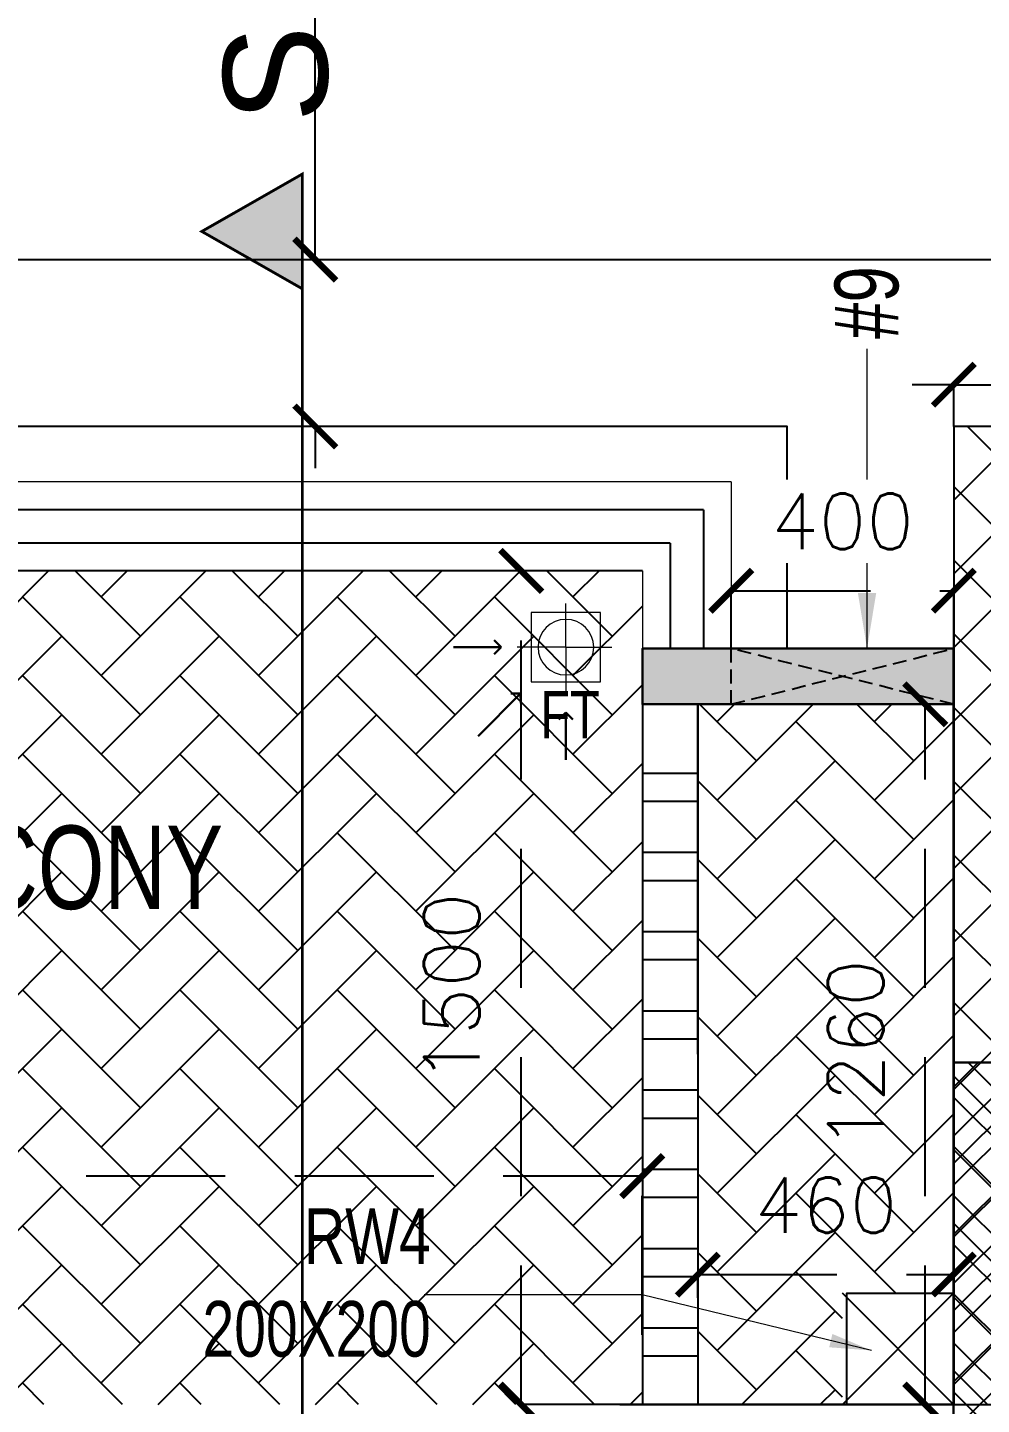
# Model space of a CAD drawing. Header units: millimetres. Extents: x 1124992 to 1258557, y -5767803 to -5695799.
# Drawn here: x 1224247 to 1225962, y -5709914 to -5707436 of the extents above; entities that cross this region are included whole.
import ezdxf

# ---------------------------------------------------------------- set-up
doc = ezdxf.new("R2010")
doc.units = ezdxf.units.MM
doc.header["$LTSCALE"] = 1000
doc.header["$MEASUREMENT"] = 0
for name, pattern in [('$1$AUDIT_D_120904163729-0', [0]), ('$36$HIDDEN', [0.375, 0.25, -0.125]), ('$5$AUDIT_D_120904163729-0', [0]), ('$5$HIDDEN', [0.375, 0.25, -0.125]), ('3BHK-A$0$AUDIT_D_120904163729-0', [0]), ('3BHK-A$0$HIDDEN', [0.375, 0.25, -0.125]), ('AUDIT_D_120904163729-0', [0]), ('T8(T9 IS SIMILAR) - 1st FLOOR ELEVATION$0$AUDIT_D_120904163729-0', [0]), ('T8(T9 IS SIMILAR) - DIMENSION & TEXTING$0$AUDIT_D_120904163729-0', [0]), ('T8(T9 IS SIMILAR) - DIMENSION & TEXTING$0$HIDDEN', [0.375, 0.25, -0.125]), ('T8(T9 IS SIMILAR) - TYPICAL FLOOR ELEVATION$0$AUDIT_D_120904163729-0', [0]), ('T8(T9 IS SIMILAR) - TYPICAL FLOOR ELEVATION$0$HIDDEN', [0.375, 0.25, -0.125]), ('T8_PROFILE SECTIONS$0$HIDDEN', [0.375, 0.25, -0.125]), ('T8_PROFILE SECTIONS$0$PHANTOM2', [1.25, 0.625, -0.125, 0.125, -0.125, 0.125, -0.125])]:
    doc.linetypes.add(name, pattern=pattern)
doc.layers.get('0').update_dxf_attribs({"linetype": 'AUDIT_D_120904163729-0'})
for name, color, linetype in [('$0$A-HATCH -160', 251, '$1$AUDIT_D_120904163729-0'), ('$1$A-DIM', 1, '$5$AUDIT_D_120904163729-0'), ('$21$A-DIMENSIONS', 2, '$36$HIDDEN'), ('3BHK-A$0$$1$CUT-OUT', 49, 'Continuous'), ('3BHK-A$0$A-DECK SUNK 125', 8, 'Continuous'), ('3BHK-A$0$A-Elev Feature-Chajja', 13, 'Continuous'), ('3BHK-A$0$A-HATCH -160', 251, '3BHK-A$0$AUDIT_D_120904163729-0'), ('3BHK-A$0$CUT-OUT', 49, 'Continuous'), ('3BHK-A$0$ELE 1', 1, 'Continuous'), ('A_dim', 1, 'Continuous'), ('T8(T9 IS SIMILAR) - 1st FLOOR ELEVATION$0$A-WALL-FEATURES', 110, 'T8(T9 IS SIMILAR) - 1st FLOOR ELEVATION$0$AUDIT_D_120904163729-0'), ('T8(T9 IS SIMILAR) - DIMENSION & TEXTING$0$A-DIMENSIONS', 2, 'T8(T9 IS SIMILAR) - DIMENSION & TEXTING$0$HIDDEN'), ('T8(T9 IS SIMILAR) - DIMENSION & TEXTING$0$A-RWS NOS.', 1, 'T8(T9 IS SIMILAR) - DIMENSION & TEXTING$0$AUDIT_D_120904163729-0'), ('T8(T9 IS SIMILAR) - TYPICAL FLOOR ELEVATION$0$A-DIM', 1, 'T8(T9 IS SIMILAR) - TYPICAL FLOOR ELEVATION$0$AUDIT_D_120904163729-0'), ('T8(T9 IS SIMILAR) - TYPICAL FLOOR ELEVATION$0$A-WALL HATCH', 252, 'T8(T9 IS SIMILAR) - TYPICAL FLOOR ELEVATION$0$AUDIT_D_120904163729-0'), ('T8(T9 IS SIMILAR) - TYPICAL FLOOR ELEVATION$0$A-WALL-FEATURES', 6, 'T8(T9 IS SIMILAR) - TYPICAL FLOOR ELEVATION$0$AUDIT_D_120904163729-0'), ('T8_PROFILE SECTIONS$0$A-PROFILE SECTIONS', 81, 'T8_PROFILE SECTIONS$0$PHANTOM2')]:
    doc.layers.add(name, color=color, linetype=linetype)
for name, color, linetype, lineweight in [('3BHK-A$0$a-TOI-fixtures', 251, 'Continuous', 0), ('3BHK-A$0$A-WALL- 160', 6, 'Continuous', 30), ('3BHK-A$0$D&W', 8, 'Continuous', 25), ('3BHK-A$0$Ele', 8, 'Continuous', 15), ('T8(T9 IS SIMILAR) - DIMENSION & TEXTING$0$a-Text', 4, 'Continuous', 0), ('T8(T9 IS SIMILAR) - DIMENSION & TEXTING$0$R0-18-10-2014-T1-1st Podium Floor Plan$0$Text', 2, 'Continuous', 0), ('T8(T9 IS SIMILAR)$0$D&W', 8, 'Continuous', 25)]:
    doc.layers.add(name, color=color, linetype=linetype, lineweight=lineweight)
doc.styles.add('$6$Romans 1', font='romans.shx', dxfattribs={"height": 100})
doc.styles.add('3BHK-A$0$Romans 1', font='romans.shx', dxfattribs={"height": 100})
doc.styles.add('T8(T9 IS SIMILAR) - DIMENSION & TEXTING$0$ARIAL ARROW', font='swisscl.ttf')
doc.styles.add('T8(T9 IS SIMILAR) - DIMENSION & TEXTING$0$Romans 1', font='romans.shx', dxfattribs={"height": 100})
doc.styles.add('T8(T9 IS SIMILAR) - DIMENSION & TEXTING$0$Tahoma', font='tahoma.ttf')
doc.styles.add('T8(T9 IS SIMILAR) - TYPICAL FLOOR ELEVATION$0$Romans 1', font='romans.shx', dxfattribs={"height": 100})
doc.styles.add('T8_PROFILE SECTIONS$0$arial', font='sanss___.ttf')
doc.dimstyles.new('$2$ALPINE S', dxfattribs={"dimscale": 0, "dimtxt": 100, "dimasz": 75, "dimexe": 0, "dimexo": 0, "dimgap": 75, "dimtad": 1, "dimdec": 0, "dimzin": 0, "dimdsep": 46, "dimtxsty": '$6$Romans 1', "dimblk": '$6$_ArchTick', "dimcen": 0.09, "dimclrd": 256, "dimclre": 256, "dimclrt": 7, "dimadec": 0, "dimazin": 0, "dimtfac": 1, "dimtdec": 0, "dimtofl": 0, "dimtmove": 1, "dimatfit": 0, "dimldrblk": '$2$_Open90', "dimfxl": 1, "dimtolj": 1, "dimtzin": 0, "dimarcsym": 0})
doc.dimstyles.new('3BHK-A$0$ALPINE S', dxfattribs={"dimscale": 0, "dimtxt": 100, "dimasz": 75, "dimexe": 0, "dimexo": 0, "dimgap": 75, "dimtad": 1, "dimdec": 0, "dimzin": 0, "dimdsep": 46, "dimtxsty": '3BHK-A$0$Romans 1', "dimblk": '3BHK-A$0$_ArchTick', "dimcen": 0.09, "dimclrd": 256, "dimclre": 256, "dimclrt": 7, "dimadec": 0, "dimazin": 0, "dimtfac": 1, "dimtdec": 0, "dimtofl": 0, "dimtmove": 1, "dimatfit": 0, "dimldrblk": '3BHK-A$0$_Open90', "dimfxl": 1, "dimtolj": 1, "dimtzin": 0, "dimarcsym": 0})
doc.dimstyles.new('T8(T9 IS SIMILAR) - DIMENSION & TEXTING$0$ALPINE S', dxfattribs={"dimscale": 0, "dimtxt": 100, "dimasz": 75, "dimexe": 0, "dimexo": 0, "dimgap": 75, "dimtad": 1, "dimdec": 0, "dimzin": 0, "dimdsep": 46, "dimtxsty": 'T8(T9 IS SIMILAR) - DIMENSION & TEXTING$0$Romans 1', "dimblk": 'T8(T9 IS SIMILAR) - DIMENSION & TEXTING$0$_ArchTick', "dimcen": 0.09, "dimclrd": 256, "dimclre": 256, "dimclrt": 7, "dimadec": 0, "dimazin": 0, "dimtfac": 1, "dimtdec": 0, "dimtofl": 0, "dimtmove": 1, "dimatfit": 0, "dimldrblk": 'T8(T9 IS SIMILAR) - DIMENSION & TEXTING$0$_Open90', "dimfxl": 1, "dimtolj": 1, "dimtzin": 0, "dimarcsym": 0})
doc.dimstyles.new('T8(T9 IS SIMILAR) - DIMENSION & TEXTING$0$SAMATA STD', dxfattribs={"dimtxt": 100, "dimasz": 50, "dimexe": 50, "dimexo": 50, "dimgap": 10, "dimtad": 0, "dimdec": 0, "dimrnd": 5, "dimzin": 0, "dimdsep": 46, "dimtxsty": 'T8(T9 IS SIMILAR) - DIMENSION & TEXTING$0$Tahoma', "dimblk": 'T8(T9 IS SIMILAR) - DIMENSION & TEXTING$0$_Origin2', "dimcen": -50, "dimdle": 50, "dimclrd": 7, "dimclre": 7, "dimclrt": 7, "dimadec": 0, "dimazin": 0, "dimtfac": 1, "dimtdec": 0, "dimtmove": 1, "dimatfit": 3, "dimfxl": 150, "dimtfill": 1, "dimtolj": 1, "dimtzin": 0, "dimlwd": -1, "dimlwe": -1, "dimarcsym": 0})
doc.dimstyles.new('T8(T9 IS SIMILAR) - TYPICAL FLOOR ELEVATION$0$ALPINE S', dxfattribs={"dimscale": 0, "dimtxt": 100, "dimasz": 75, "dimexe": 0, "dimexo": 0, "dimgap": 75, "dimtad": 1, "dimdec": 0, "dimzin": 0, "dimdsep": 46, "dimtxsty": 'T8(T9 IS SIMILAR) - TYPICAL FLOOR ELEVATION$0$Romans 1', "dimblk": 'T8(T9 IS SIMILAR) - TYPICAL FLOOR ELEVATION$0$_ArchTick', "dimcen": 0.09, "dimclrd": 256, "dimclre": 256, "dimclrt": 7, "dimadec": 0, "dimazin": 0, "dimtfac": 1, "dimtdec": 0, "dimtofl": 0, "dimtmove": 1, "dimatfit": 0, "dimldrblk": 'T8(T9 IS SIMILAR) - TYPICAL FLOOR ELEVATION$0$_Open90', "dimfxl": 1, "dimtolj": 1, "dimtzin": 0, "dimarcsym": 0})

# ---------------------------------------------------------------- blocks, each defined once
blk = doc.blocks.new('T8(T9 IS SIMILAR) - DIMENSION & TEXTING$0$_ArchTick')
at = {"color": 0, "linetype": 'ByBlock', "const_width": 0.15}
blk.add_lwpolyline([(-0.5, -0.5), (0.5, 0.5)], dxfattribs=at)
blk = doc.blocks.new('*D360')
at = {"layer": 'T8(T9 IS SIMILAR) - DIMENSION & TEXTING$0$A-DIMENSIONS', "linetype": 'T8(T9 IS SIMILAR) - DIMENSION & TEXTING$0$HIDDEN', "lineweight": -2, "transparency": 16777216}
for p, q in [((1222511.9, -5709788.3), (1222511.9, -5709502.9)), ((1225352, -5709788.3), (1225352, -5709502.9))]:
    blk.add_line(p, q, dxfattribs=at)
at = {"layer": 'T8(T9 IS SIMILAR) - DIMENSION & TEXTING$0$A-DIMENSIONS', "lineweight": -2, "transparency": 16777216}
blk.add_line((1225352, -5709502.9), (1222511.9, -5709502.9), dxfattribs=at)
at = {"layer": 'T8(T9 IS SIMILAR) - DIMENSION & TEXTING$0$A-DIMENSIONS', "linetype": 'ByBlock', "lineweight": -2, "transparency": 16777216, "xscale": 75, "yscale": 75, "zscale": 75, "rotation": 180}
blk.add_blockref('T8(T9 IS SIMILAR) - DIMENSION & TEXTING$0$_ArchTick', (1222511.9, -5709502.9), dxfattribs=at)
at = {"layer": 'T8(T9 IS SIMILAR) - DIMENSION & TEXTING$0$A-DIMENSIONS', "linetype": 'ByBlock', "lineweight": -2, "transparency": 16777216, "xscale": 75, "yscale": 75, "zscale": 75}
blk.add_blockref('T8(T9 IS SIMILAR) - DIMENSION & TEXTING$0$_ArchTick', (1225352, -5709502.9), dxfattribs=at)
at = {"layer": 'T8(T9 IS SIMILAR) - DIMENSION & TEXTING$0$A-DIMENSIONS', "color": 7, "linetype": 'ByBlock', "transparency": 16777216, "insert": (1223931.9, -5709377.9), "char_height": 100, "attachment_point": 5, "style": 'T8(T9 IS SIMILAR) - DIMENSION & TEXTING$0$Romans 1'}
blk.add_mtext('\\A1;2840', dxfattribs=at)
blk = doc.blocks.new('T8(T9 IS SIMILAR) - DIMENSION & TEXTING$0$_Open90')
at = {"color": 0, "linetype": 'ByBlock', "lineweight": -2}
for p, q in [((-0.5, 0.5), (0, 0)), ((0, 0), (-1, 0)), ((0, 0), (-0.5, -0.5))]:
    blk.add_line(p, q, dxfattribs=at)
blk = doc.blocks.new('*D361')
at = {"layer": 'T8(T9 IS SIMILAR) - DIMENSION & TEXTING$0$A-DIMENSIONS', "linetype": 'T8(T9 IS SIMILAR) - DIMENSION & TEXTING$0$HIDDEN', "lineweight": -2, "transparency": 16777216}
for p, q in [((1225319, -5708414), (1225134.5, -5708414)), ((1225319, -5709913.9), (1225134.5, -5709913.9))]:
    blk.add_line(p, q, dxfattribs=at)
at = {"layer": 'T8(T9 IS SIMILAR) - DIMENSION & TEXTING$0$A-DIMENSIONS', "lineweight": -2, "transparency": 16777216}
blk.add_line((1225134.5, -5709913.9), (1225134.5, -5708414), dxfattribs=at)
at = {"layer": 'T8(T9 IS SIMILAR) - DIMENSION & TEXTING$0$A-DIMENSIONS', "linetype": 'ByBlock', "lineweight": -2, "transparency": 16777216, "xscale": 75, "yscale": 75, "zscale": 75}
for p, rotation in [((1225134.5, -5708414), 90), ((1225134.5, -5709913.9), 270)]:
    blk.add_blockref('T8(T9 IS SIMILAR) - DIMENSION & TEXTING$0$_ArchTick', p, dxfattribs=dict(at, rotation=rotation))
at = {"layer": 'T8(T9 IS SIMILAR) - DIMENSION & TEXTING$0$A-DIMENSIONS', "color": 7, "linetype": 'ByBlock', "transparency": 16777216, "insert": (1225009.5, -5709163.9), "char_height": 100, "attachment_point": 5, "rotation": 90, "style": 'T8(T9 IS SIMILAR) - DIMENSION & TEXTING$0$Romans 1'}
blk.add_mtext('\\A1;1500', dxfattribs=at)
blk = doc.blocks.new('*D362')
at = {"layer": 'T8(T9 IS SIMILAR) - DIMENSION & TEXTING$0$A-DIMENSIONS', "linetype": 'T8(T9 IS SIMILAR) - DIMENSION & TEXTING$0$HIDDEN', "lineweight": -2, "transparency": 16777216}
for p, q in [((1225452, -5709722), (1225452, -5709680)), ((1225912, -5709722), (1225912, -5709680))]:
    blk.add_line(p, q, dxfattribs=at)
at = {"layer": 'T8(T9 IS SIMILAR) - DIMENSION & TEXTING$0$A-DIMENSIONS', "lineweight": -2, "transparency": 16777216}
blk.add_line((1225452, -5709680), (1225912, -5709680), dxfattribs=at)
at = {"layer": 'T8(T9 IS SIMILAR) - DIMENSION & TEXTING$0$A-DIMENSIONS', "linetype": 'ByBlock', "lineweight": -2, "transparency": 16777216, "xscale": 75, "yscale": 75, "zscale": 75, "rotation": 180}
blk.add_blockref('T8(T9 IS SIMILAR) - DIMENSION & TEXTING$0$_ArchTick', (1225452, -5709680), dxfattribs=at)
at = {"layer": 'T8(T9 IS SIMILAR) - DIMENSION & TEXTING$0$A-DIMENSIONS', "linetype": 'ByBlock', "lineweight": -2, "transparency": 16777216, "xscale": 75, "yscale": 75, "zscale": 75}
blk.add_blockref('T8(T9 IS SIMILAR) - DIMENSION & TEXTING$0$_ArchTick', (1225912, -5709680), dxfattribs=at)
at = {"layer": 'T8(T9 IS SIMILAR) - DIMENSION & TEXTING$0$A-DIMENSIONS', "color": 7, "linetype": 'ByBlock', "transparency": 16777216, "insert": (1225682, -5709555), "char_height": 100, "attachment_point": 5, "style": 'T8(T9 IS SIMILAR) - DIMENSION & TEXTING$0$Romans 1'}
blk.add_mtext('\\A1;460', dxfattribs=at)
blk = doc.blocks.new('*D363')
at = {"layer": 'T8(T9 IS SIMILAR) - DIMENSION & TEXTING$0$A-DIMENSIONS', "linetype": 'T8(T9 IS SIMILAR) - DIMENSION & TEXTING$0$HIDDEN', "lineweight": -2, "transparency": 16777216}
for p, q in [((1225876.1, -5708653.9), (1225860.9, -5708653.9)), ((1225876.1, -5709913.9), (1225860.9, -5709913.9))]:
    blk.add_line(p, q, dxfattribs=at)
at = {"layer": 'T8(T9 IS SIMILAR) - DIMENSION & TEXTING$0$A-DIMENSIONS', "lineweight": -2, "transparency": 16777216}
blk.add_line((1225860.9, -5709913.9), (1225860.9, -5708653.9), dxfattribs=at)
at = {"layer": 'T8(T9 IS SIMILAR) - DIMENSION & TEXTING$0$A-DIMENSIONS', "linetype": 'ByBlock', "lineweight": -2, "transparency": 16777216, "xscale": 75, "yscale": 75, "zscale": 75}
for p, rotation in [((1225860.9, -5708653.9), 90), ((1225860.9, -5709913.9), 270)]:
    blk.add_blockref('T8(T9 IS SIMILAR) - DIMENSION & TEXTING$0$_ArchTick', p, dxfattribs=dict(at, rotation=rotation))
at = {"layer": 'T8(T9 IS SIMILAR) - DIMENSION & TEXTING$0$A-DIMENSIONS', "color": 7, "linetype": 'ByBlock', "transparency": 16777216, "insert": (1225735.9, -5709283.9), "char_height": 100, "attachment_point": 5, "rotation": 90, "style": 'T8(T9 IS SIMILAR) - DIMENSION & TEXTING$0$Romans 1'}
blk.add_mtext('\\A1;1260', dxfattribs=at)
blk = doc.blocks.new('T8(T9 IS SIMILAR) - DIMENSION & TEXTING$0$_Origin2')
at = {"color": 0, "linetype": 'ByBlock', "lineweight": -2}
blk.add_line((-0.5, 0), (-1, 0), dxfattribs=at)
for radius in [0.5, 0.25]:
    blk.add_circle((0, 0), radius, dxfattribs=at)
blk = doc.blocks.new('*D266')
at = {"layer": 'T8(T9 IS SIMILAR) - DIMENSION & TEXTING$0$A-DIMENSIONS', "linetype": 'T8(T9 IS SIMILAR) - DIMENSION & TEXTING$0$HIDDEN', "lineweight": -2, "transparency": 16777216}
for p, q in [((1225512.2, -5708553.7), (1225512.2, -5708449.5)), ((1225912.2, -5708553.7), (1225912.2, -5708449.5))]:
    blk.add_line(p, q, dxfattribs=at)
at = {"layer": 'T8(T9 IS SIMILAR) - DIMENSION & TEXTING$0$A-DIMENSIONS', "lineweight": -2, "transparency": 16777216}
blk.add_line((1225512.2, -5708449.5), (1225912.2, -5708449.5), dxfattribs=at)
at = {"layer": 'T8(T9 IS SIMILAR) - DIMENSION & TEXTING$0$A-DIMENSIONS', "color": 7, "linetype": 'ByBlock', "transparency": 16777216, "insert": (1225712.2, -5708324.5), "char_height": 100, "attachment_point": 5, "style": 'T8(T9 IS SIMILAR) - DIMENSION & TEXTING$0$Romans 1', "bg_fill": 3, "box_fill_scale": 1.25, "bg_fill_color": 256, "bg_fill_true_color": 13158600, "bg_fill_transparency": 0}
blk.add_mtext('\\A1;400', dxfattribs=at)
at = {"layer": 'T8(T9 IS SIMILAR) - DIMENSION & TEXTING$0$A-DIMENSIONS', "linetype": 'ByBlock', "lineweight": -2, "transparency": 16777216, "xscale": 75, "yscale": 75, "zscale": 75, "rotation": 180}
blk.add_blockref('T8(T9 IS SIMILAR) - DIMENSION & TEXTING$0$_ArchTick', (1225512.2, -5708449.5), dxfattribs=at)
at = {"layer": 'T8(T9 IS SIMILAR) - DIMENSION & TEXTING$0$A-DIMENSIONS', "linetype": 'ByBlock', "lineweight": -2, "transparency": 16777216, "xscale": 75, "yscale": 75, "zscale": 75}
blk.add_blockref('T8(T9 IS SIMILAR) - DIMENSION & TEXTING$0$_ArchTick', (1225912.2, -5708449.5), dxfattribs=at)
blk = doc.blocks.new('3BHK-A$0$_ArchTick')
at = {"color": 0, "linetype": 'ByBlock', "const_width": 0.15}
blk.add_lwpolyline([(-0.5, -0.5), (0.5, 0.5)], dxfattribs=at)
blk = doc.blocks.new('3BHK-A$0$_Open90')
at = {"color": 0, "linetype": 'ByBlock', "lineweight": -2}
for p, q in [((0, 0), (-1, 0)), ((-0.5, 0.5), (0, 0)), ((0, 0), (-0.5, -0.5))]:
    blk.add_line(p, q, dxfattribs=at)
blk = doc.blocks.new('T8(T9 IS SIMILAR) - TYPICAL FLOOR ELEVATION$0$_ArchTick')
at = {"color": 0, "linetype": 'ByBlock', "const_width": 0.15}
blk.add_lwpolyline([(-0.5, -0.5), (0.5, 0.5)], dxfattribs=at)
blk = doc.blocks.new('*D725')
at = {"layer": 'T8(T9 IS SIMILAR) - TYPICAL FLOOR ELEVATION$0$A-DIM', "lineweight": -2, "transparency": 16777216}
for p, q in [((1226012.2, -5708078.8), (1226060.9, -5707916.3)), ((1226060.9, -5707916.3), (1226468.1, -5707916.3)), ((1225912.2, -5708078.8), (1225837.2, -5708078.8)), ((1225912.2, -5708078.8), (1226112.2, -5708078.8)), ((1226112.2, -5708078.8), (1226187.2, -5708078.8))]:
    blk.add_line(p, q, dxfattribs=at)
at = {"layer": 'T8(T9 IS SIMILAR) - TYPICAL FLOOR ELEVATION$0$A-DIM', "linetype": 'T8(T9 IS SIMILAR) - TYPICAL FLOOR ELEVATION$0$HIDDEN', "lineweight": -2, "transparency": 16777216}
for p, q in [((1225912.2, -5708154), (1225912.2, -5708078.8)), ((1226112.2, -5708154), (1226112.2, -5708078.8))]:
    blk.add_line(p, q, dxfattribs=at)
at = {"layer": 'T8(T9 IS SIMILAR) - TYPICAL FLOOR ELEVATION$0$A-DIM', "linetype": 'ByBlock', "lineweight": -2, "transparency": 16777216, "xscale": 75, "yscale": 75, "zscale": 75}
blk.add_blockref('T8(T9 IS SIMILAR) - TYPICAL FLOOR ELEVATION$0$_ArchTick', (1225912.2, -5708078.8), dxfattribs=at)
at = {"layer": 'T8(T9 IS SIMILAR) - TYPICAL FLOOR ELEVATION$0$A-DIM', "linetype": 'ByBlock', "lineweight": -2, "transparency": 16777216, "xscale": 75, "yscale": 75, "zscale": 75, "rotation": 180}
blk.add_blockref('T8(T9 IS SIMILAR) - TYPICAL FLOOR ELEVATION$0$_ArchTick', (1226112.2, -5708078.8), dxfattribs=at)
at = {"layer": 'T8(T9 IS SIMILAR) - TYPICAL FLOOR ELEVATION$0$A-DIM', "color": 7, "linetype": 'ByBlock', "transparency": 16777216, "insert": (1226264.5, -5707791.3), "char_height": 100, "attachment_point": 5, "style": 'T8(T9 IS SIMILAR) - TYPICAL FLOOR ELEVATION$0$Romans 1', "bg_fill": 3, "box_fill_scale": 1.25, "bg_fill_color": 256, "bg_fill_true_color": 13158600, "bg_fill_transparency": 0}
blk.add_mtext('\\A1;200', dxfattribs=at)
blk = doc.blocks.new('T8(T9 IS SIMILAR) - TYPICAL FLOOR ELEVATION$0$_Open90')
at = {"color": 0, "linetype": 'ByBlock', "lineweight": -2}
for p, q in [((-0.5, 0.5), (0, 0)), ((0, 0), (-1, 0)), ((0, 0), (-0.5, -0.5))]:
    blk.add_line(p, q, dxfattribs=at)
blk = doc.blocks.new('T8_PROFILE SECTIONS$0$MH')
at = {"layer": 'T8_PROFILE SECTIONS$0$A-PROFILE SECTIONS', "linetype": 'T8_PROFILE SECTIONS$0$HIDDEN', "ltscale": 2}
h = blk.add_hatch(color=256, dxfattribs=at)
h.dxf.hatch_style = 1
h.paths.add_polyline_path([(1140339.1, -5697424.8), (1140519.9, -5697528.1), (1140339.1, -5697631.3)])
at = {"layer": 'T8_PROFILE SECTIONS$0$A-PROFILE SECTIONS', "linetype": 'T8_PROFILE SECTIONS$0$HIDDEN', "ltscale": 2, "const_width": 5}
blk.add_lwpolyline([(1140339.1, -5697424.8), (1140339.1, -5697424.8), (1140519.9, -5697528.1), (1140339.1, -5697631.3)], close=True, dxfattribs=at)
blk.add_lwpolyline([(1140339.1, -5697424.8), (1140339.1, -5700565.7)], dxfattribs=at)
blk = doc.blocks.new('PROFILE SECTION LINE T9')
at = {"layer": 'T8_PROFILE SECTIONS$0$A-PROFILE SECTIONS', "linetype": 'ByBlock', "xscale": -1}
blk.add_blockref('T8_PROFILE SECTIONS$0$MH', (1179361.7, 5701340.8, 0), dxfattribs=at)
at = {"layer": 'T8_PROFILE SECTIONS$0$A-PROFILE SECTIONS', "linetype": 'ByBlock', "insert": (39070.6, 4008.7, 0), "char_height": 187.5, "attachment_point": 7, "rotation": 90, "style": 'T8_PROFILE SECTIONS$0$arial'}
blk.add_mtext_dynamic_manual_height_columns("SEC-1'", width=301.334, gutter_width=500, heights=[0], dxfattribs=at)
blk = doc.blocks.new('T8(T9 IS SIMILAR) - 1st FLOOR ELEVATION')
at = {"layer": 'T8(T9 IS SIMILAR) - 1st FLOOR ELEVATION$0$A-WALL-FEATURES', "color": 5, "linetype": 'T8(T9 IS SIMILAR) - 1st FLOOR ELEVATION$0$AUDIT_D_120904163729-0', "ltscale": 0.5, "elevation": 0.6}
blk.add_lwpolyline([(1222010.6, -5708828.7), (1222010.7, -5707853.8), (1226412.2, -5707853.8), (1226412.2, -5709298.7)], dxfattribs=at)
blk = doc.blocks.new('$6$_ArchTick')
at = {"color": 0, "linetype": 'ByBlock', "const_width": 0.15}
blk.add_lwpolyline([(-0.5, -0.5), (0.5, 0.5)], dxfattribs=at)
blk = doc.blocks.new('*D73')
at = {"layer": '$1$A-DIM', "lineweight": -2, "transparency": 16777216}
for p, q in [((39932, 10946), (39932, 13103.2)), ((39932, 10646), (39932, 10571))]:
    blk.add_line(p, q, dxfattribs=at)
at = {"layer": '$1$A-DIM', "linetype": '$5$HIDDEN', "lineweight": -2, "transparency": 16777216}
for p, q in [((40103.2, 10946), (39932, 10946)), ((40103.2, 10646), (39932, 10646))]:
    blk.add_line(p, q, dxfattribs=at)
at = {"layer": '$1$A-DIM', "linetype": 'ByBlock', "lineweight": -2, "transparency": 16777216, "xscale": 75, "yscale": 75, "zscale": 75}
for p, rotation in [((39932, 10946), 270), ((39932, 10646), 90)]:
    blk.add_blockref('$6$_ArchTick', p, dxfattribs=dict(at, rotation=rotation))
at = {"layer": '$1$A-DIM', "color": 7, "linetype": 'ByBlock', "transparency": 16777216, "insert": (39807, 12149.6), "char_height": 100, "attachment_point": 5, "rotation": 90, "style": '$6$Romans 1'}
blk.add_mtext('\\A1;300 PROJ. AT 2ND FL.', dxfattribs=at)
blk = doc.blocks.new('$2$_Open90')
at = {"color": 0, "linetype": 'ByBlock', "lineweight": -2}
for p, q in [((-0.5, 0.5), (0, 0)), ((0, 0), (-1, 0)), ((0, 0), (-0.5, -0.5))]:
    blk.add_line(p, q, dxfattribs=at)
blk = doc.blocks.new('T8(T9 IS SIMILAR) - DIMENSION & TEXTING')
at = {"layer": 'T8(T9 IS SIMILAR) - DIMENSION & TEXTING$0$A-RWS NOS.', "linetype": 'ByBlock', "insert": (1224971.7, -5709560.9), "char_height": 100, "width": 435.517, "attachment_point": 3, "style": 'T8(T9 IS SIMILAR) - DIMENSION & TEXTING$0$ARIAL ARROW'}
blk.add_mtext('RW4\\P200X200', dxfattribs=at)
at = {"layer": 'T8(T9 IS SIMILAR) - DIMENSION & TEXTING$0$a-Text', "style": 'T8(T9 IS SIMILAR) - DIMENSION & TEXTING$0$ARIAL ARROW'}
blk.add_text('BALCONY', height=150, dxfattribs=at).set_placement((1223863.6, -5709022.2, 0.5))
at = {"layer": 'T8(T9 IS SIMILAR) - DIMENSION & TEXTING$0$R0-18-10-2014-T1-1st Podium Floor Plan$0$Text', "linetype": 'ByBlock', "style": 'T8(T9 IS SIMILAR) - DIMENSION & TEXTING$0$ARIAL ARROW'}
blk.add_text('#9', height=114.75, rotation=90, dxfattribs=at).set_placement((1225812.6, -5707996.4, 0))
blk.add_text('FT', height=85, dxfattribs=at).set_placement((1225169, -5708715))
at = {"layer": 'T8(T9 IS SIMILAR) - DIMENSION & TEXTING$0$A-DIMENSIONS', "linetype": 'ByBlock'}
for base, p1, p2, picture, middle in [((1225134.5, -5708414, 0.5), (1225319, -5709913.9, 0.5), (1225319, -5708414, 0.5), '*D361', (1225009.5, -5709163.9, 0.5)), ((1225860.9, -5708653.9, 0.5), (1225876.1, -5709913.9, 0.5), (1225876.1, -5708653.9, 0.5), '*D363', (1225735.9, -5709283.9, 0.5))]:
    dim = blk.add_linear_dim(base=base, p1=p1, p2=p2, angle=90, dimstyle='T8(T9 IS SIMILAR) - DIMENSION & TEXTING$0$ALPINE S', override={"dimscale": 1, "dimfxl": 5, "dimarcsym": 1}, dxfattribs=at)
    dim.commit()
    dim.dimension.update_dxf_attribs({"geometry": picture, "text_midpoint": middle})
for base, p1, p2, picture, middle in [((1222511.9, -5709502.9, 0.5), (1225352, -5709788.3, 0.5), (1222511.9, -5709788.3, 0.5), '*D360', (1223931.9, -5709377.9, 0.5)), ((1225912, -5709680, 0.5), (1225452, -5709722, 0.5), (1225912, -5709722, 0.5), '*D362', (1225682, -5709555, 0.5))]:
    dim = blk.add_linear_dim(base=base, p1=p1, p2=p2, dimstyle='T8(T9 IS SIMILAR) - DIMENSION & TEXTING$0$ALPINE S', override={"dimscale": 1, "dimfxl": 5, "dimarcsym": 1}, dxfattribs=at)
    dim.commit()
    dim.dimension.update_dxf_attribs({"geometry": picture, "text_midpoint": middle})
at = {"layer": 'T8(T9 IS SIMILAR) - DIMENSION & TEXTING$0$R0-18-10-2014-T1-1st Podium Floor Plan$0$Text'}
for points, override in [([(1225756.3, -5708553.7), (1225756.3, -5708254.5), (1225756.3, -5708014.3)], {"dimscale": 1, "dimasz": 100, "dimclrd": 2, "dimfxlon": 1, "dimarcsym": 1}), ([(1225764, -5709816.5), (1225352, -5709716.4), (1224959.7, -5709716.4)], {"dimasz": 75, "dimclrd": 2, "dimfxlon": 1, "dimarcsym": 1})]:
    blk.add_leader(points, dimstyle='T8(T9 IS SIMILAR) - DIMENSION & TEXTING$0$SAMATA STD', override=override, dxfattribs=at)
at = {"layer": 'T8(T9 IS SIMILAR) - DIMENSION & TEXTING$0$A-DIMENSIONS', "linetype": 'ByBlock'}
dim = blk.add_linear_dim(base=(1225912.2, -5708449.5), p1=(1225512.2, -5708553.7, 1.1), p2=(1225912.2, -5708553.7), dimstyle='T8(T9 IS SIMILAR) - DIMENSION & TEXTING$0$ALPINE S', override={"dimscale": 1, "dimfxl": 5, "dimtfill": 1, "dimarcsym": 1}, dxfattribs=at)
dim.commit()
dim.dimension.update_dxf_attribs({"geometry": '*D266', "text_midpoint": (1225712.2, -5708449.5), "dimtype": 128})
blk = doc.blocks.new('3BHK-A$0$A$C1DA736AB')
at = {"layer": '3BHK-A$0$a-TOI-fixtures', "linetype": 'ByBlock'}
for points in [[(117, 0.4, 0), (202.3, 0.4, 0)], [(81.7, -82.8, 0), (158.2, -159.9, 0)], [(0.4, -117, 0), (0.4, -202.3, 0)]]:
    blk.add_leader(points, dimstyle='3BHK-A$0$ALPINE S', override={"dimscale": 1, "dimasz": 25, "dimtad": 0, "dimfxl": 5, "dimtfill": 1, "dimarcsym": 1}, dxfattribs=at)
blk = doc.blocks.new('3BHK-A$0$Type-A-First Floor Plan-bottom-up$0$FLOOR TRAP-flat-6')
at = {"layer": '3BHK-A$0$a-TOI-fixtures'}
h = blk.add_hatch(dxfattribs=at)
h.set_pattern_fill('ACET-2D-_USER', color=256, scale=20, angle=45, style=0, double=1, pattern_type=0)
h.set_pattern_definition([(45, (-789896.981, 5385770.066), (-14.142135624, 14.142135624), []), (135, (-789896.981, 5385770.066), (-14.142135624, -14.142135624), [])])
edge = h.paths.add_edge_path()
edge.add_arc((150, 150), 50, 0, 360)
for q in [(150, 228.6), (67.6, 150), (237.4, 150), (150, 63.6)]:
    blk.add_line((150, 150), q, dxfattribs=at)
blk.add_lwpolyline([(87.5, 212.5), (212.5, 212.5), (212.5, 87.5), (87.5, 87.5)], close=True, dxfattribs=at)
blk.add_circle((150, 150), 50, dxfattribs=at)
at = {"layer": '3BHK-A$0$A-WALL- 160', "linetype": 'ByBlock'}
blk.add_blockref('3BHK-A$0$A$C1DA736AB', (149.6, 149.6, 0), dxfattribs=at)
blk = doc.blocks.new('3BHK-A')
at = {"layer": '3BHK-A$0$A-DECK SUNK 125'}
h = blk.add_hatch(dxfattribs=at)
h.set_pattern_fill('AR-HBONE', color=256, scale=25)
h.set_pattern_definition([(45, (25997.86, -10382.14), (1e-14, 141.4213562), [300, -100]), (135, (26068.57, -10311.43), (1e-14, 141.4213562), [300, -100])])
h.paths.add_polyline_path([(1187192.4, -5708413.7), (1189472.4, -5708413.6), (1189472.4, -5708714), (1190032.4, -5708714), (1190032.4, -5709913.5), (1187192.3, -5709913.5)])
h = blk.add_hatch(dxfattribs=at)
h.set_pattern_fill('AR-HBONE', color=256, scale=25)
edge = h.paths.add_edge_path(flags=17)
edge.add_arc((1186782.7, -5709763.7), 13, 0, 360)
h.paths.add_polyline_path([(1187092.7, -5709913.7), (1186832.7, -5709913.7), (1186832.7, -5709713.7), (1186632.7, -5709713.7), (1186632.7, -5708653.7), (1187092.7, -5708653.7)])
at = {"layer": '3BHK-A$0$A-HATCH -160', "linetype": 'ByBlock'}
h = blk.add_hatch(dxfattribs=at)
h.set_pattern_fill('ZIGZAG', color=256, scale=250)
h.set_pattern_definition([(9e-15, (1e-08, 0), (31.25, 31.25), [31.25, -31.25]), (90, (31.25, 0), (-31.25, 31.25), [31.25, -31.25])])
h.paths.add_polyline_path([(1185182.8, -5714749.5), (1186532.7, -5714749.5), (1186532.7, -5714149.5), (1186632.7, -5714149.5), (1186632.7, -5714749.5), (1188712.7, -5714749.5), (1188712.7, -5714049.5), (1189032.5, -5714049.5), (1189032.5, -5714149.5), (1188812.7, -5714149.5), (1188812.7, -5715449.5), (1189032.5, -5715449.5), (1189032.5, -5715549.5), (1188712.7, -5715549.5), (1188712.7, -5714849.5), (1186632.7, -5714849.5), (1186632.7, -5715664.5), (1186532.7, -5715664.5), (1186532.7, -5714849.5), (1185182.8, -5714849.5)])
h.paths.add_polyline_path([(1185182.8, -5713249.5), (1185782.7, -5713249.5), (1185782.7, -5713149.5), (1185182.8, -5713149.5)])
h.paths.add_polyline_path([(1186532.7, -5710699.5), (1186632.7, -5710699.5), (1186632.7, -5713249.5), (1186532.7, -5713249.5)])
h.paths.add_polyline_path([(1186532.7, -5717399.5), (1186632.7, -5717399.5), (1186632.7, -5716414.5), (1186532.7, -5716414.5)])
h.paths.add_polyline_path([(1194902.2, -5715375), (1194082.3, -5715375), (1194082.3, -5715475), (1194902.2, -5715475)])
h.paths.add_polyline_path([(1195782.2, -5715375), (1196682.2, -5715375), (1196682.2, -5715475), (1195782.2, -5715475)])
h.paths.add_polyline_path([(1194132.5, -5714149.9), (1196532.4, -5714149.9), (1196532.4, -5714049.9), (1194132.5, -5714049.9)])
h.paths.add_polyline_path([(1197432.4, -5711800.2), (1197532.4, -5711800.2), (1197532.4, -5714149.9), (1197432.4, -5714149.9)])
h.paths.add_polyline_path([(1198282.4, -5714149.9), (1198958.7, -5714149.9), (1198958.7, -5714049.9), (1198282.4, -5714049.9)])
h.paths.add_polyline_path([(1196871.9, -5720208.6), (1196082.2, -5720209.7), (1196082.3, -5720109.7), (1196082.2, -5720109.7), (1196182.2, -5720109.7), (1196871.9, -5720108.6)])
h.paths.add_polyline_path([(1193397.2, -5709939.9), (1193882.3, -5709939.6), (1193882.3, -5710040.1), (1193397.3, -5710040.1)])
h.paths.add_polyline_path([(1186632.7, -5708554.7), (1187192.3, -5708554.8), (1187192.3, -5708654.7), (1186632.7, -5708654.7)])
h.paths.add_polyline_path([(1194182.3, -5715724), (1194082.3, -5715724), (1194082.3, -5715474), (1194182.3, -5715474)])
h = blk.add_hatch(dxfattribs=at)
h.set_pattern_fill('ANSI37', color=256, scale=500)
h.set_pattern_definition([(45, (-0.65, 1286.84), (-44.1941738, 44.1941738), []), (135, (-0.65, 1286.84), (-44.1941738, -44.1941738), [])])
h.paths.add_polyline_path([(1186432.8, -5709298.6), (1186632.7, -5709298.6), (1186632.7, -5710698.5), (1186432.9, -5710698.5)])
at = {"color": 5, "linetype": '3BHK-A$0$HIDDEN', "ltscale": 0.1}
for p, q in [((1187032.4, -5708653.7, 0.6), (1186632.7, -5708553.7, 0.6)), ((1186632.7, -5708653.7), (1187032.4, -5708553.7, 0.6))]:
    blk.add_line(p, q, dxfattribs=at)
at = {"color": 5, "linetype": '3BHK-A$0$HIDDEN', "ltscale": 0.1, "elevation": 0.6}
blk.add_lwpolyline([(1187032.4, -5708553.7), (1186632.7, -5708553.7), (1186632.7, -5708653.7), (1187032.4, -5708653.7)], close=True, dxfattribs=at)
at = {"layer": '3BHK-A$0$$1$CUT-OUT', "elevation": 0}
blk.add_lwpolyline([(1187192.3, -5708653.7), (1187192.3, -5709913.7), (1187092.3, -5709913.6), (1187092.4, -5708653.7)], close=True, dxfattribs=at)
blk.add_lwpolyline([(1187092.3, -5709913.7), (1187092.4, -5708653.7)], dxfattribs=at)
at = {"layer": '3BHK-A$0$A-Elev Feature-Chajja', "color": 4, "elevation": 0}
for points in [[(1187192.3, -5708828.1), (1187092.3, -5708828.1), (1187092.3, -5708778.1), (1187192.3, -5708778.1)], [(1187192.3, -5708970.7), (1187092.3, -5708970.7), (1187092.3, -5708920.7), (1187192.3, -5708920.7)], [(1187192.3, -5709113.2), (1187092.3, -5709113.2), (1187092.3, -5709063.2), (1187192.3, -5709063.2)], [(1187192.3, -5709255.8), (1187092.3, -5709255.8), (1187092.3, -5709205.8), (1187192.3, -5709205.8)], [(1187192.3, -5709398.4), (1187092.3, -5709398.4), (1187092.3, -5709348.4), (1187192.3, -5709348.4)], [(1187192.3, -5709540.9), (1187092.3, -5709540.9), (1187092.3, -5709491), (1187192.3, -5709491)], [(1187192.3, -5709683.5), (1187092.3, -5709683.5), (1187092.3, -5709633.5), (1187192.3, -5709633.5)], [(1187192.3, -5709826.1), (1187092.3, -5709826.1), (1187092.3, -5709776.1), (1187192.3, -5709776.1)]]:
    blk.add_lwpolyline(points, close=True, dxfattribs=at)
at = {"layer": '3BHK-A$0$A-WALL- 160', "linetype": 'ByBlock'}
for p, q in [((1186632.7, -5709298.6), (1186432.7, -5709298.6)), ((1186632.7, -5710698.5), (1186632.7, -5709298.6))]:
    blk.add_line(p, q, dxfattribs=at)
blk.add_lwpolyline([(1186632.7, -5708553.6), (1187192.3, -5708553.7), (1187192.3, -5708653.7), (1186632.7, -5708653.7)], close=True, dxfattribs=at)
at = {"layer": '3BHK-A$0$A-WALL- 160', "linetype": 'ByBlock', "elevation": 0}
blk.add_lwpolyline([(1187232.7, -5709913.7), (1186632.8, -5709913.7)], dxfattribs=at)
at = {"layer": '3BHK-A$0$CUT-OUT'}
blk.add_lwpolyline([(1187092.7, -5709913.7), (1186824.7, -5709913.7), (1186824.7, -5709713.7), (1186632.7, -5709713.7), (1186632.7, -5708653.7), (1187092.7, -5708653.7)], close=True, dxfattribs=at)
at = {"layer": '3BHK-A$0$CUT-OUT', "linetype": 'ByBlock', "elevation": 0.6}
blk.add_lwpolyline([(1186632.7, -5709913.7), (1186832.7, -5709713.7)], dxfattribs=at)
at = {"layer": '3BHK-A$0$CUT-OUT', "linetype": 'ByBlock'}
blk.add_lwpolyline([(1186632.7, -5709713.7), (1186832.7, -5709913.7)], dxfattribs=at)
at = {"layer": '3BHK-A$0$D&W', "linetype": 'ByBlock'}
blk.add_line((1187192.4, -5708413.7, 0), (1189472.4, -5708413.7, 0), dxfattribs=at)
at = {"layer": '3BHK-A$0$Ele'}
for p, q in [((1187032.4, -5708253.7, 0), (1189632.4, -5708253.7, 0)), ((1187032.4, -5708253.7, 0), (1187032.4, -5708553.7, 0.6)), ((1187192.4, -5708413.7, 0), (1189472.4, -5708413.7, 0)), ((1187192.4, -5708413.7, 0), (1187192.4, -5708589.5, 0.6))]:
    blk.add_line(p, q, dxfattribs=at)
at = {"layer": '3BHK-A$0$ELE 1'}
for p, q in [((1187082.4, -5708303.7, 0), (1189582.4, -5708303.7, 0)), ((1187082.4, -5708303.7, 0), (1187082.4, -5708553.5, 0.6)), ((1187142.4, -5708363.7, 0), (1189522.4, -5708363.7, 0)), ((1187142.4, -5708363.7, 0), (1187142.4, -5708553.5, 0.6))]:
    blk.add_line(p, q, dxfattribs=at)
at = {"layer": '3BHK-A$0$a-TOI-fixtures', "extrusion": (0, 0, -1), "xscale": -1, "zscale": -1}
blk.add_blockref('3BHK-A$0$Type-A-First Floor Plan-bottom-up$0$FLOOR TRAP-flat-6', (-1187179.9, -5708701.1), dxfattribs=at)
blk = doc.blocks.new('T8(T9 IS SIMILAR) - TYPICAL FLOOR ELEVATION')
at = {"layer": 'T8(T9 IS SIMILAR) - TYPICAL FLOOR ELEVATION$0$A-WALL HATCH', "linetype": 'ByBlock'}
h = blk.add_hatch(dxfattribs=at)
h.set_pattern_fill('ANSI37', color=256, scale=750)
h.set_pattern_definition([(45, (-0.1, -0.21), (-66.2912607, 66.2912607), []), (135, (-0.1, -0.21), (-66.2912607, -66.2912607), [])])
h.paths.add_polyline_path([(1186632.3, -5709913.9), (1186432.3, -5709913.9), (1186432.3, -5708154.2), (1186632.3, -5708154.2)])
h.paths.add_polyline_path([(1190032.3, -5708154), (1190232.6, -5708154), (1190232.6, -5709913.7), (1190032.3, -5709913.7)])
h.paths.add_polyline_path([(1202792.3, -5700405.8), (1202592.3, -5700405.8), (1202592.3, -5701090.3), (1202792.3, -5701090.3)])
h.paths.add_polyline_path([(1209952.2, -5700405.8), (1209752.2, -5700405.8), (1209752.2, -5701092), (1209952.2, -5701092)])
h.paths.add_polyline_path([(1222512.1, -5708154), (1222311.7, -5708154), (1222311.7, -5709913.7), (1222512.1, -5709913.7)])
h.paths.add_polyline_path([(1225912.1, -5709913.9), (1226112.1, -5709913.9), (1226112.1, -5708154.2), (1225912.1, -5708154.2)])
h.paths.add_polyline_path([(1209852.3, -5729369.1), (1210052.3, -5729369.1), (1210052.3, -5728684.2), (1209852.3, -5728684.2)])
h.paths.add_polyline_path([(1202692.1, -5729369.1), (1202492, -5729369.1), (1202492, -5728684.2), (1202692.1, -5728684.2)])
at = {"layer": 'T8(T9 IS SIMILAR) - TYPICAL FLOOR ELEVATION$0$A-WALL-FEATURES', "linetype": 'ByBlock'}
blk.add_lwpolyline([(1222812.2, -5708554), (1222812.2, -5708153.6), (1225612.1, -5708153.6), (1225612.2, -5708553.9)], dxfattribs=at)
blk.add_lwpolyline([(1225912.2, -5709913.7), (1226112.2, -5709913.7), (1226112.2, -5708154), (1225912.2, -5708154)], close=True, dxfattribs=at)
at = {"layer": 'T8(T9 IS SIMILAR) - TYPICAL FLOOR ELEVATION$0$A-DIM', "linetype": 'ByBlock'}
dim = blk.add_linear_dim(base=(1226112.2, -5708078.8), p1=(1225912.2, -5708154), p2=(1226112.2, -5708154), dimstyle='T8(T9 IS SIMILAR) - TYPICAL FLOOR ELEVATION$0$ALPINE S', override={"dimscale": 1, "dimfxl": 5, "dimtfill": 1, "dimarcsym": 1}, dxfattribs=at)
dim.commit()
dim.dimension.update_dxf_attribs({"geometry": '*D725', "text_midpoint": (1226135.9, -5707791.3)})
blk = doc.blocks.new('T8(T9 IS SIMILAR)')
at = {"layer": 'T8(T9 IS SIMILAR)$0$D&W', "linetype": 'ByBlock', "xscale": -1}
blk.add_blockref('3BHK-A', (2412544.6, 0, 0.5), dxfattribs=at)
at = {"layer": 'T8(T9 IS SIMILAR)$0$D&W', "linetype": 'ByBlock'}
blk.add_blockref('T8(T9 IS SIMILAR) - TYPICAL FLOOR ELEVATION', (0, 0), dxfattribs=at)
blk = doc.blocks.new('2ndflproj')
at = {"layer": '$1$A-DIM', "linetype": 'ByBlock'}
dim = blk.add_linear_dim(base=(39932, 10946, 0.6), p1=(40103.2, 10646, 0.6), p2=(40103.2, 10946, 0.6), angle=270, text='<> PROJ. AT 2ND FL.', dimstyle='$2$ALPINE S', override={"dimscale": 1, "dimtmove": 0, "dimfxl": 5, "dimarcsym": 1}, dxfattribs=at)
dim.commit()
dim.dimension.update_dxf_attribs({"geometry": '*D73', "text_midpoint": (39932, 12149.6, 0.6), "dimtype": 128})

msp = doc.modelspace()

# ---------------------------------------------------------------- block references
at = {"layer": '$21$A-DIMENSIONS', "linetype": 'ByBlock'}
msp.add_blockref('T8(T9 IS SIMILAR)', (0, 0), dxfattribs=at)

# ---------------------------------------------------------------- next in the draw order: block references
at = {"layer": '$0$A-HATCH -160', "linetype": 'ByBlock'}
msp.add_blockref('T8(T9 IS SIMILAR) - DIMENSION & TEXTING', (0, 0), dxfattribs=at)

# ---------------------------------------------------------------- next in the draw order: block references
at = {"linetype": 'ByBlock'}
msp.add_blockref('2ndflproj', (1184832.069, -5718799.863), dxfattribs=at)
at = {"layer": 'A_dim', "linetype": 'ByBlock'}
msp.add_blockref('T8(T9 IS SIMILAR) - 1st FLOOR ELEVATION', (0, 0), dxfattribs=at)
at = {"layer": 'T8_PROFILE SECTIONS$0$A-PROFILE SECTIONS', "linetype": 'ByBlock'}
msp.add_blockref('PROFILE SECTION LINE T9', (1185718.17, -5711615.765, -0.024), dxfattribs=at)

doc.saveas('drawing.dxf')
